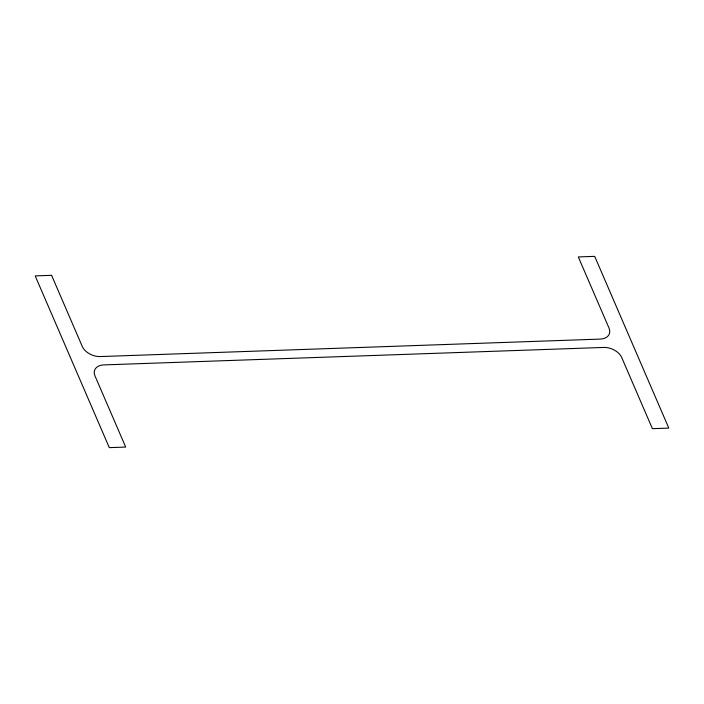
<?xml version="1.0" encoding="UTF-8"?>
<svg xmlns="http://www.w3.org/2000/svg" width="704" height="704" viewBox="0 0 704 704"><rect width="100%" height="100%" fill="white"/><g stroke="black" fill="none" stroke-linecap="round" stroke-linejoin="round"><path stroke-width="1.06" d="M51.594 275.326L35.2 275.898L109.296 447.638L125.69 447.066L94.978 375.892A14.758 9.742 21.2 0 1 103.902 364.901L603.698 347.442A14.758 9.742 21.2 0 1 621.702 357.491L652.406 428.674L668.8 428.102L594.704 256.362L578.31 256.934L609.022 328.108A14.758 9.742 21.2 0 1 600.098 339.099L100.302 356.558A14.758 9.742 21.2 0 1 82.298 346.509L51.594 275.326"/></g></svg>
